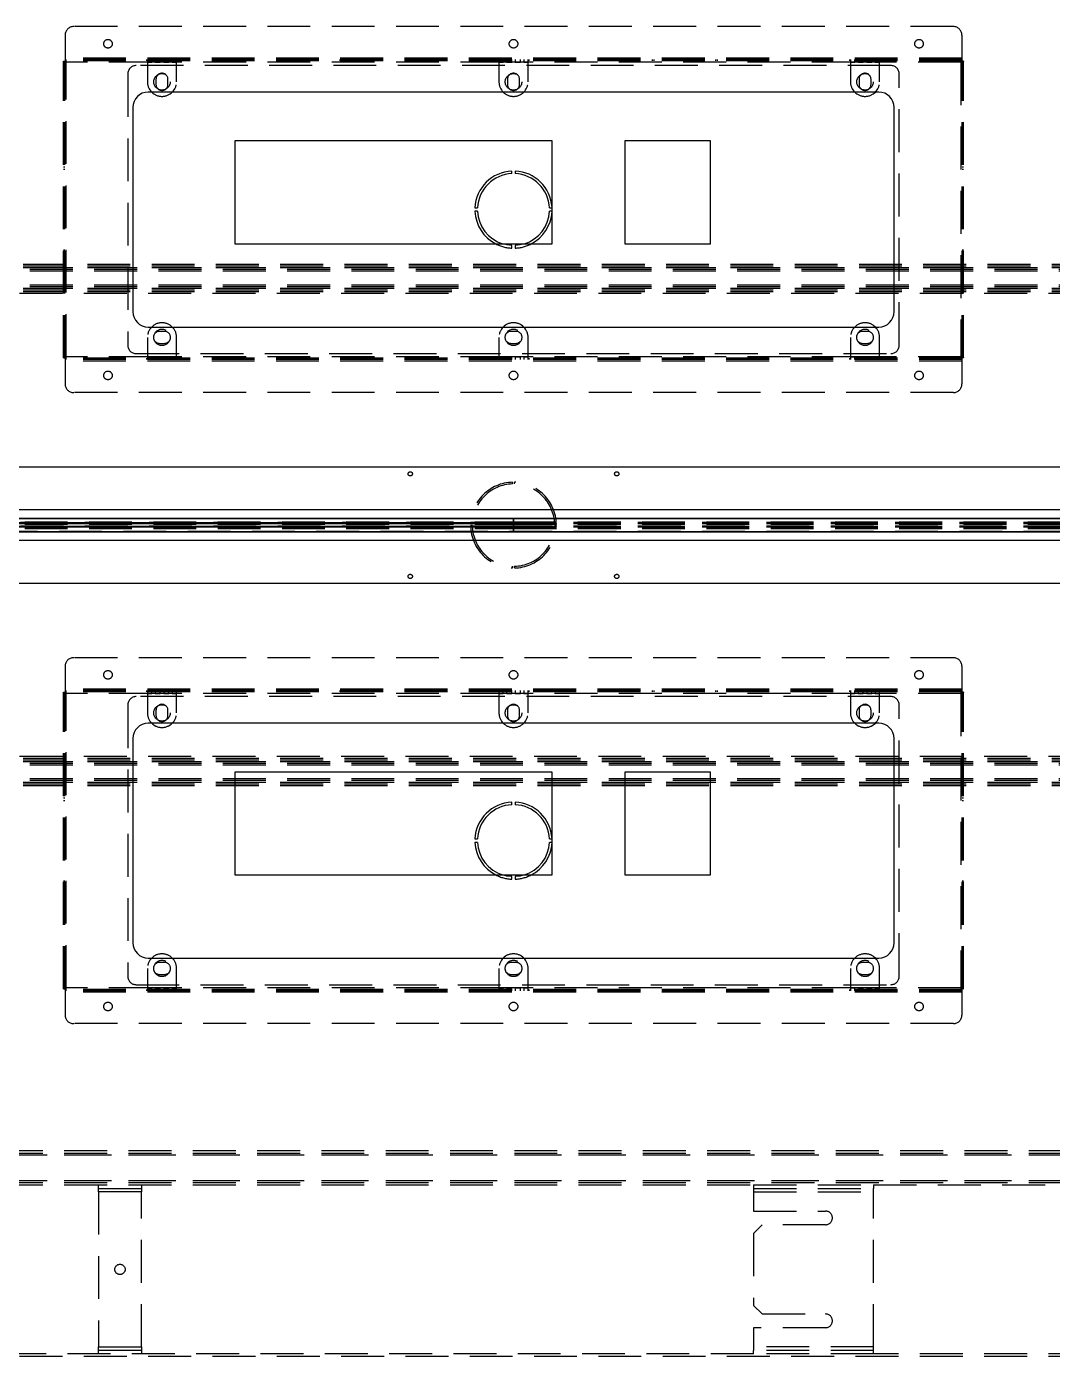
# Model space of a CAD drawing. Header units: millimetres. Extents: x -429 to 16771, y -1239 to 5751.
# Drawn here: x 616 to 1214, y 365 to 1140 of the extents above; entities that cross this region are included whole.
import ezdxf

# ---------------------------------------------------------------- set-up
doc = ezdxf.new("R2010")
doc.units = ezdxf.units.MM
doc.header["$LTSCALE"] = 100
doc.linetypes.add('HIDDEN', pattern=[0.375, 0.25, -0.125])

msp = doc.modelspace()

# ---------------------------------------------------------------- linework, layer by layer
at = {"color": 7, "linetype": 'HIDDEN', "lineweight": -3}
for p, q in [((1156.5, 1140.1), (643.5, 1140.1)), ((638.5, 1135.1), (638.5, 1121.7)), ((1161.5, 1135.1), (1161.5, 1121.7)), ((637.5, 946.9), (637.5, 1119.9)), ((637.5, 1119.9), (638.3, 1119.9)), ((638.3, 946.9), (638.3, 1119.9)), ((1161.5, 1121.7), (638.5, 1121.7)), ((638.5, 1121.7), (638.5, 1120.1)), ((1161.5, 1121.7), (638.5, 1121.7)), ((1161.5, 1120.9), (638.5, 1120.9)), ((1161.5, 1120.1), (638.5, 1120.1)), ((639.1, 1120.1), (639.1, 1120.9)), ((639.1, 1119.3), (639.1, 1120.1)), ((639.1, 947.5), (639.1, 1119.3)), ((639.1, 947.5), (639.1, 1119.3)), ((689, 1119.3), (639.1, 1119.3)), ((689, 1119.3), (639.1, 1119.3)), ((1120, 1117.4), (680, 1117.4)), ((686, 1120.9), (686, 1120.1)), ((686.5, 1120.9), (686.5, 1119.3)), ((686.5, 1119.3), (686.5, 1107.9)), ((686.5, 1119.3), (689, 1119.3)), ((689, 1119.3), (686.5, 1119.3)), ((689, 1119.3), (689, 1120.9)), ((691, 1119.3), (689, 1119.3)), ((691, 1120.9), (691, 1119.3)), ((691, 1119.3), (694, 1119.3)), ((694, 1119.3), (691, 1119.3)), ((694, 1119.3), (691, 1119.3)), ((694, 1119.3), (691, 1119.3)), ((694, 1119.3), (694, 1120.9)), ((696, 1119.3), (694, 1119.3)), ((696, 1120.9), (696, 1119.3)), ((696, 1119.3), (699, 1119.3)), ((699, 1119.3), (696, 1119.3)), ((699, 1119.3), (696, 1119.3)), ((699, 1119.3), (696, 1119.3)), ((699, 1119.3), (699, 1120.9)), ((701, 1119.3), (699, 1119.3)), ((701, 1120.9), (701, 1119.3)), ((701, 1119.3), (703.5, 1119.3)), ((703.5, 1119.3), (701, 1119.3)), ((894, 1119.3), (701, 1119.3)), ((894, 1119.3), (701, 1119.3)), ((703.5, 1119.3), (703.5, 1120.9)), ((703.5, 1107.9), (703.5, 1119.3)), ((704, 1120.9), (704, 1120.1)), ((781.03, 1120.1), (781.03, 1120.9)), ((782.03, 1120.1), (782.03, 1120.9)), ((799, 1120.1), (799, 1120.9)), ((801, 1120.1), (801, 1120.9)), ((817.97, 1120.1), (817.97, 1120.9)), ((818.97, 1120.1), (818.97, 1120.9)), ((891, 1120.9), (891, 1120.1)), ((891.5, 1120.9), (891.5, 1119.3)), ((891.5, 1119.3), (891.5, 1107.9)), ((891.5, 1119.3), (894, 1119.3)), ((894, 1119.3), (891.5, 1119.3)), ((894, 1119.3), (894, 1120.9)), ((896, 1119.3), (894, 1119.3)), ((896, 1120.9), (896, 1119.3)), ((896, 1119.3), (899, 1119.3)), ((899, 1119.3), (896, 1119.3)), ((899, 1119.3), (896, 1119.3)), ((899, 1119.3), (896, 1119.3)), ((899, 1119.3), (899, 1120.9)), ((901, 1119.3), (899, 1119.3)), ((901, 1120.9), (901, 1119.3)), ((901, 1119.3), (904, 1119.3)), ((904, 1119.3), (901, 1119.3)), ((904, 1119.3), (901, 1119.3)), ((904, 1119.3), (901, 1119.3)), ((904, 1119.3), (904, 1120.9)), ((906, 1119.3), (904, 1119.3)), ((906, 1120.9), (906, 1119.3)), ((906, 1119.3), (908.5, 1119.3)), ((908.5, 1119.3), (906, 1119.3)), ((1099, 1119.3), (906, 1119.3)), ((1099, 1119.3), (906, 1119.3)), ((908.5, 1119.3), (908.5, 1120.9)), ((908.5, 1107.9), (908.5, 1119.3)), ((909, 1120.9), (909, 1120.1)), ((981.03, 1120.1), (981.03, 1120.9)), ((982.03, 1120.1), (982.03, 1120.9)), ((999, 1120.1), (999, 1120.9)), ((1001, 1120.1), (1001, 1120.9)), ((1017.97, 1120.1), (1017.97, 1120.9)), ((1018.97, 1120.1), (1018.97, 1120.9)), ((1096, 1120.9), (1096, 1120.1)), ((1096.5, 1120.9), (1096.5, 1119.3)), ((1096.5, 1119.3), (1096.5, 1107.9)), ((1096.5, 1119.3), (1099, 1119.3)), ((1099, 1119.3), (1096.5, 1119.3)), ((1099, 1119.3), (1099, 1120.9)), ((1101, 1119.3), (1099, 1119.3)), ((1101, 1120.9), (1101, 1119.3)), ((1101, 1119.3), (1104, 1119.3)), ((1104, 1119.3), (1101, 1119.3)), ((1104, 1119.3), (1101, 1119.3)), ((1104, 1119.3), (1101, 1119.3)), ((1104, 1119.3), (1104, 1120.9)), ((1106, 1119.3), (1104, 1119.3)), ((1106, 1120.9), (1106, 1119.3)), ((1106, 1119.3), (1109, 1119.3)), ((1109, 1119.3), (1106, 1119.3)), ((1109, 1119.3), (1106, 1119.3)), ((1109, 1119.3), (1106, 1119.3)), ((1109, 1119.3), (1109, 1120.9)), ((1111, 1119.3), (1109, 1119.3)), ((1111, 1120.9), (1111, 1119.3)), ((1111, 1119.3), (1113.5, 1119.3)), ((1113.5, 1119.3), (1111, 1119.3)), ((1160.9, 1119.3), (1111, 1119.3)), ((1160.9, 1119.3), (1111, 1119.3)), ((1113.5, 1119.3), (1113.5, 1120.9)), ((1113.5, 1107.9), (1113.5, 1119.3)), ((1114, 1120.9), (1114, 1120.1)), ((1160.9, 1120.9), (1160.9, 1120.1)), ((1160.9, 1120.1), (1160.9, 1119.3)), ((1160.9, 1119.3), (1160.9, 947.5)), ((1160.9, 1119.3), (1160.9, 947.5)), ((1161.5, 1121.7), (1161.5, 1120.1)), ((1162.5, 1119.9), (1161.7, 1119.9)), ((1161.7, 946.9), (1161.7, 1119.9)), ((1162.5, 946.9), (1162.5, 1119.9)), ((675, 1112.4), (675, 954.4)), ((691.5, 1109.4), (691.5, 1106.4)), ((698.5, 1106.4), (698.5, 1109.4)), ((896.5, 1109.4), (896.5, 1106.4)), ((903.5, 1106.4), (903.5, 1109.4)), ((1101.5, 1109.4), (1101.5, 1106.4)), ((1108.5, 1106.4), (1108.5, 1109.4)), ((1125, 954.4), (1125, 1112.4)), ((637.5, 1058.38), (638.3, 1058.38)), ((637.5, 1056.88), (638.3, 1056.88)), ((1161.7, 1058.38), (1162.5, 1058.38)), ((1161.7, 1056.88), (1162.5, 1056.88)), ((637.5, 1034.4), (638.3, 1034.4)), ((637.5, 1032.4), (638.3, 1032.4)), ((922.48, 1034.4), (922.46, 1034.73)), ((922.46, 1034.4), (922.48, 1034.4)), ((922.46, 1032.08), (922.48, 1032.4)), ((922.48, 1032.4), (922.46, 1032.4)), ((1161.7, 1034.4), (1162.5, 1034.4)), ((1161.7, 1032.4), (1162.5, 1032.4)), ((637.5, 1009.92), (638.3, 1009.92)), ((637.5, 1008.42), (638.3, 1008.42)), ((899, 1010.93), (899, 1012.43)), ((901, 1012.43), (901, 1010.93)), ((1161.7, 1009.92), (1162.5, 1009.92)), ((1161.7, 1008.42), (1162.5, 1008.42)), ((1651.5, 1001.4), (148.5, 1001.4)), ((1651.5, 1000.4), (148.5, 1000.4)), ((1655.5, 999.4), (144.5, 999.4)), ((1655.5, 998.4), (144.5, 998.4)), ((1655.5, 997.4), (144.5, 997.4)), ((1655.5, 997.4), (144.5, 997.4)), ((1655.5, 997.4), (144.5, 997.4)), ((1655.5, 997.4), (144.5, 997.4)), ((1651.5, 999.4), (148.5, 999.4)), ((1651.5, 999.4), (148.5, 999.4)), ((1655.5, 989.4), (144.5, 989.4)), ((1655.5, 989.4), (144.5, 989.4)), ((1655.5, 988.4), (144.5, 988.4)), ((1655.5, 987.4), (144.5, 987.4)), ((1651.5, 987.4), (148.5, 987.4)), ((1651.5, 987.4), (148.5, 987.4)), ((1651.5, 986.4), (148.5, 986.4)), ((1651.5, 985.4), (148.5, 985.4)), ((1649.5, 984.4), (150.5, 984.4)), ((1649.5, 984.4), (150.5, 984.4)), ((696.5, 962.4), (693.5, 962.4)), ((901.5, 962.4), (898.5, 962.4)), ((1106.5, 962.4), (1103.5, 962.4)), ((686.5, 958.9), (686.5, 947.5)), ((693.5, 955.4), (696.5, 955.4)), ((703.5, 947.5), (703.5, 958.9)), ((891.5, 958.9), (891.5, 947.5)), ((898.5, 955.4), (901.5, 955.4)), ((908.5, 947.5), (908.5, 958.9)), ((1096.5, 958.9), (1096.5, 947.5)), ((1103.5, 955.4), (1106.5, 955.4)), ((1113.5, 947.5), (1113.5, 958.9)), ((637.5, 946.9), (638.3, 946.9)), ((1161.5, 946.7), (638.5, 946.7)), ((638.5, 946.7), (638.5, 945.1)), ((639.1, 946.7), (639.1, 947.5)), ((689, 947.5), (639.1, 947.5)), ((689, 947.5), (639.1, 947.5)), ((639.1, 945.9), (639.1, 946.7)), ((680, 949.4), (1120, 949.4)), ((686, 946.7), (686, 945.9)), ((689, 947.5), (686.5, 947.5)), ((686.5, 947.5), (686.5, 945.9)), ((686.5, 947.5), (689, 947.5)), ((691, 947.5), (689, 947.5)), ((689, 945.9), (689, 947.5)), ((694, 947.5), (691, 947.5)), ((691, 947.5), (691, 945.9)), ((691, 947.5), (694, 947.5)), ((694, 947.5), (691, 947.5)), ((694, 947.5), (691, 947.5)), ((696, 947.5), (694, 947.5)), ((694, 945.9), (694, 947.5)), ((699, 947.5), (696, 947.5)), ((696, 947.5), (696, 945.9)), ((696, 947.5), (699, 947.5)), ((699, 947.5), (696, 947.5)), ((699, 947.5), (696, 947.5)), ((701, 947.5), (699, 947.5)), ((699, 945.9), (699, 947.5)), ((703.5, 947.5), (701, 947.5)), ((701, 947.5), (701, 945.9)), ((701, 947.5), (703.5, 947.5)), ((894, 947.5), (701, 947.5)), ((894, 947.5), (701, 947.5)), ((703.5, 945.9), (703.5, 947.5)), ((704, 946.7), (704, 945.9)), ((891, 946.7), (891, 945.9)), ((894, 947.5), (891.5, 947.5)), ((891.5, 947.5), (891.5, 945.9)), ((891.5, 947.5), (894, 947.5)), ((896, 947.5), (894, 947.5)), ((894, 945.9), (894, 947.5)), ((899, 947.5), (896, 947.5)), ((896, 947.5), (896, 945.9)), ((896, 947.5), (899, 947.5)), ((899, 947.5), (896, 947.5)), ((899, 947.5), (896, 947.5)), ((901, 947.5), (899, 947.5)), ((899, 945.9), (899, 947.5)), ((904, 947.5), (901, 947.5)), ((901, 947.5), (901, 945.9)), ((901, 947.5), (904, 947.5)), ((904, 947.5), (901, 947.5)), ((904, 947.5), (901, 947.5)), ((906, 947.5), (904, 947.5)), ((904, 945.9), (904, 947.5)), ((908.5, 947.5), (906, 947.5)), ((906, 947.5), (906, 945.9)), ((906, 947.5), (908.5, 947.5)), ((1099, 947.5), (906, 947.5)), ((1099, 947.5), (906, 947.5)), ((908.5, 945.9), (908.5, 947.5)), ((909, 946.7), (909, 945.9)), ((1096, 946.7), (1096, 945.9)), ((1099, 947.5), (1096.5, 947.5)), ((1096.5, 947.5), (1096.5, 945.9)), ((1096.5, 947.5), (1099, 947.5)), ((1101, 947.5), (1099, 947.5)), ((1099, 945.9), (1099, 947.5)), ((1104, 947.5), (1101, 947.5)), ((1101, 947.5), (1101, 945.9)), ((1101, 947.5), (1104, 947.5)), ((1104, 947.5), (1101, 947.5)), ((1104, 947.5), (1101, 947.5)), ((1106, 947.5), (1104, 947.5)), ((1104, 945.9), (1104, 947.5)), ((1109, 947.5), (1106, 947.5)), ((1106, 947.5), (1106, 945.9)), ((1106, 947.5), (1109, 947.5)), ((1109, 947.5), (1106, 947.5)), ((1109, 947.5), (1106, 947.5)), ((1111, 947.5), (1109, 947.5)), ((1109, 945.9), (1109, 947.5)), ((1113.5, 947.5), (1111, 947.5)), ((1111, 947.5), (1111, 945.9)), ((1111, 947.5), (1113.5, 947.5)), ((1160.9, 947.5), (1111, 947.5)), ((1160.9, 947.5), (1111, 947.5)), ((1113.5, 945.9), (1113.5, 947.5)), ((1114, 946.7), (1114, 945.9)), ((1160.9, 947.5), (1160.9, 946.7)), ((1160.9, 946.7), (1160.9, 945.9)), ((1161.5, 946.7), (1161.5, 945.1)), ((1162.5, 946.9), (1161.7, 946.9)), ((1161.5, 945.9), (638.5, 945.9)), ((1161.5, 945.1), (638.5, 945.1)), ((638.5, 945.1), (638.5, 931.7)), ((1161.5, 945.1), (638.5, 945.1)), ((1161.5, 945.1), (1161.5, 931.7)), ((1156.5, 926.7), (643.5, 926.7)), ((899.5, 873.4), (899.5, 874.4)), ((900.5, 873.4), (900.5, 874.4)), ((52.5, 853.19), (900, 853.19)), ((1747.5, 853.19), (52.5, 853.19)), ((1747.5, 853.17), (52.5, 853.17)), ((900, 853.19), (900, 853.4)), ((900, 853.19), (1747.5, 853.19)), ((900, 850.32), (900, 853.19)), ((52.5, 851.4), (900, 851.4)), ((52.5, 850.85), (900, 850.85)), ((900, 850.85), (52.5, 850.85)), ((900, 850.85), (52.5, 850.85)), ((900, 850.85), (52.5, 850.85)), ((52.5, 850.84), (900, 850.84)), ((52.5, 850.84), (900, 850.84)), ((52.5, 850.65), (900, 850.65)), ((52.5, 850.65), (900, 850.65)), ((52.5, 850.65), (900, 850.65)), ((1747.5, 850.65), (52.5, 850.65)), ((1747.5, 850.65), (52.5, 850.65)), ((1747.5, 850.65), (52.5, 850.65)), ((52.5, 850.37), (900, 850.37)), ((52.5, 850.32), (900, 850.32)), ((1747.5, 850.32), (52.5, 850.32)), ((52.5, 850.15), (900, 850.15)), ((52.5, 850.15), (900, 850.15)), ((1747.5, 850.15), (52.5, 850.15)), ((1747.5, 850.15), (52.5, 850.15)), ((52.5, 850), (900, 850)), ((52.5, 849.97), (900, 849.97)), ((52.5, 849.97), (900, 849.97)), ((52.5, 849.95), (900, 849.95)), ((52.5, 849.95), (900, 849.95)), ((900, 848.85), (52.5, 848.85)), ((900, 848.85), (52.5, 848.85)), ((52.5, 848.83), (900, 848.83)), ((52.5, 848.83), (900, 848.83)), ((52.5, 848.8), (900, 848.8)), ((52.5, 848.65), (900, 848.65)), ((52.5, 848.65), (900, 848.65)), ((1747.5, 848.65), (52.5, 848.65)), ((1747.5, 848.65), (52.5, 848.65)), ((52.5, 848.49), (900, 848.49)), ((1747.5, 848.49), (52.5, 848.49)), ((52.5, 848.44), (900, 848.44)), ((52.5, 848.15), (900, 848.15)), ((52.5, 848.15), (900, 848.15)), ((52.5, 848.15), (900, 848.15)), ((1747.5, 848.15), (52.5, 848.15)), ((1747.5, 848.15), (52.5, 848.15)), ((1747.5, 848.15), (52.5, 848.15)), ((52.5, 847.97), (900, 847.97)), ((52.5, 847.97), (900, 847.97)), ((52.5, 847.96), (900, 847.96)), ((52.5, 847.95), (900, 847.95)), ((52.5, 847.95), (900, 847.95)), ((52.5, 847.95), (900, 847.95)), ((52.5, 847.4), (900, 847.4)), ((1747.5, 845.64), (52.5, 845.64)), ((52.5, 845.61), (900, 845.61)), ((1747.5, 845.61), (52.5, 845.61)), ((876, 849.9), (875, 849.9)), ((876, 848.9), (875, 848.9)), ((900, 851.4), (1747.5, 851.4)), ((900, 847.4), (900, 851.4)), ((900, 850.65), (900, 850.85)), ((900, 850.65), (900, 850.85)), ((900, 850.65), (900, 850.85)), ((900, 850.85), (1747.5, 850.85)), ((900, 850.37), (900, 850.85)), ((1747.5, 850.85), (900, 850.85)), ((1747.5, 850.85), (900, 850.85)), ((1747.5, 850.85), (900, 850.85)), ((900, 850.84), (1747.5, 850.84)), ((900, 849.97), (900, 850.84)), ((900, 850.84), (1747.5, 850.84)), ((900, 849.97), (900, 850.84)), ((900, 850.65), (1747.5, 850.65)), ((900, 850.65), (900, 850)), ((900, 850.65), (1747.5, 850.65)), ((900, 850.65), (900, 850.15)), ((900, 850.65), (900, 850.15)), ((900, 850.65), (1747.5, 850.65)), ((900, 850.37), (1747.5, 850.37)), ((900, 848.44), (900, 850.37)), ((900, 850), (900, 850.32)), ((900, 850.32), (1747.5, 850.32)), ((900, 850.15), (900, 849.95)), ((900, 850.15), (1747.5, 850.15)), ((900, 850.15), (900, 849.95)), ((900, 850.15), (1747.5, 850.15)), ((900, 850), (1747.5, 850)), ((900, 849.97), (1747.5, 849.97)), ((900, 849.97), (1747.5, 849.97)), ((900, 849.95), (1747.5, 849.95)), ((900, 849.95), (1747.5, 849.95)), ((900, 848.65), (900, 848.85)), ((900, 848.65), (900, 848.85)), ((1747.5, 848.85), (900, 848.85)), ((1747.5, 848.85), (900, 848.85)), ((900, 847.97), (900, 848.83)), ((900, 848.83), (1747.5, 848.83)), ((900, 847.97), (900, 848.83)), ((900, 848.83), (1747.5, 848.83)), ((900, 848.49), (900, 848.8)), ((900, 848.8), (1747.5, 848.8)), ((900, 848.8), (900, 848.15)), ((900, 848.65), (1747.5, 848.65)), ((900, 848.65), (900, 848.15)), ((900, 848.65), (1747.5, 848.65)), ((900, 848.65), (900, 848.15)), ((900, 848.49), (1747.5, 848.49)), ((900, 845.61), (900, 848.49)), ((900, 847.96), (900, 848.44)), ((900, 848.44), (1747.5, 848.44)), ((900, 848.15), (900, 847.95)), ((900, 848.15), (1747.5, 848.15)), ((900, 848.15), (900, 847.95)), ((900, 848.15), (1747.5, 848.15)), ((900, 848.15), (900, 847.95)), ((900, 848.15), (1747.5, 848.15)), ((900, 847.97), (1747.5, 847.97)), ((900, 847.97), (1747.5, 847.97)), ((900, 847.96), (1747.5, 847.96)), ((900, 847.95), (1747.5, 847.95)), ((900, 847.95), (1747.5, 847.95)), ((900, 847.95), (1747.5, 847.95)), ((900, 847.4), (1747.5, 847.4)), ((900, 845.4), (900, 845.61)), ((900, 845.61), (1747.5, 845.61)), ((924.99, 849.9), (923.99, 849.9)), ((924.99, 848.9), (923.99, 848.9)), ((899.5, 824.41), (899.5, 825.41)), ((900.5, 824.41), (900.5, 825.41)), ((1156.5, 772.1), (643.5, 772.1)), ((638.5, 767.1), (638.5, 753.7)), ((1161.5, 767.1), (1161.5, 753.7)), ((1161.5, 753.7), (638.5, 753.7)), ((638.5, 753.7), (638.5, 752.1)), ((1161.5, 753.7), (638.5, 753.7)), ((1161.5, 752.9), (638.5, 752.9)), ((639.1, 752.1), (639.1, 752.9)), ((686, 752.9), (686, 752.1)), ((686.5, 752.9), (686.5, 751.3)), ((689, 751.3), (689, 752.9)), ((691, 752.9), (691, 751.3)), ((694, 751.3), (694, 752.9)), ((696, 752.9), (696, 751.3)), ((699, 751.3), (699, 752.9)), ((701, 752.9), (701, 751.3)), ((703.5, 751.3), (703.5, 752.9)), ((704, 752.9), (704, 752.1)), ((781.03, 752.1), (781.03, 752.9)), ((782.03, 752.1), (782.03, 752.9)), ((799, 752.1), (799, 752.9)), ((801, 752.1), (801, 752.9)), ((817.97, 752.1), (817.97, 752.9)), ((818.97, 752.1), (818.97, 752.9)), ((891, 752.9), (891, 752.1)), ((891.5, 752.9), (891.5, 751.3)), ((894, 751.3), (894, 752.9)), ((896, 752.9), (896, 751.3)), ((899, 751.3), (899, 752.9)), ((901, 752.9), (901, 751.3)), ((904, 751.3), (904, 752.9)), ((906, 752.9), (906, 751.3)), ((908.5, 751.3), (908.5, 752.9)), ((909, 752.9), (909, 752.1)), ((981.03, 752.1), (981.03, 752.9)), ((982.03, 752.1), (982.03, 752.9)), ((999, 752.1), (999, 752.9)), ((1001, 752.1), (1001, 752.9)), ((1017.97, 752.1), (1017.97, 752.9)), ((1018.97, 752.1), (1018.97, 752.9)), ((1096, 752.9), (1096, 752.1)), ((1096.5, 752.9), (1096.5, 751.3)), ((1099, 751.3), (1099, 752.9)), ((1101, 752.9), (1101, 751.3)), ((1104, 751.3), (1104, 752.9)), ((1106, 752.9), (1106, 751.3)), ((1109, 751.3), (1109, 752.9)), ((1111, 752.9), (1111, 751.3)), ((1113.5, 751.3), (1113.5, 752.9)), ((1114, 752.9), (1114, 752.1)), ((1160.9, 752.9), (1160.9, 752.1)), ((1161.5, 753.7), (1161.5, 752.1)), ((637.5, 751.9), (638.3, 751.9)), ((637.5, 578.9), (637.5, 751.9)), ((638.3, 578.9), (638.3, 751.9)), ((1161.5, 752.1), (638.5, 752.1)), ((639.1, 751.3), (639.1, 752.1)), ((639.1, 579.5), (639.1, 751.3)), ((639.1, 579.5), (639.1, 751.3)), ((689, 751.3), (639.1, 751.3)), ((689, 751.3), (639.1, 751.3)), ((1120, 749.4), (680, 749.4)), ((686.5, 751.3), (689, 751.3)), ((686.5, 751.3), (686.5, 739.9)), ((689, 751.3), (686.5, 751.3)), ((691, 751.3), (689, 751.3)), ((691, 751.3), (694, 751.3)), ((694, 751.3), (691, 751.3)), ((694, 751.3), (691, 751.3)), ((694, 751.3), (691, 751.3)), ((696, 751.3), (694, 751.3)), ((696, 751.3), (699, 751.3)), ((699, 751.3), (696, 751.3)), ((699, 751.3), (696, 751.3)), ((699, 751.3), (696, 751.3)), ((701, 751.3), (699, 751.3)), ((701, 751.3), (703.5, 751.3)), ((703.5, 751.3), (701, 751.3)), ((894, 751.3), (701, 751.3)), ((894, 751.3), (701, 751.3)), ((703.5, 739.9), (703.5, 751.3)), ((891.5, 751.3), (894, 751.3)), ((891.5, 751.3), (891.5, 739.9)), ((894, 751.3), (891.5, 751.3)), ((896, 751.3), (894, 751.3)), ((896, 751.3), (899, 751.3)), ((899, 751.3), (896, 751.3)), ((899, 751.3), (896, 751.3)), ((899, 751.3), (896, 751.3)), ((901, 751.3), (899, 751.3)), ((901, 751.3), (904, 751.3)), ((904, 751.3), (901, 751.3)), ((904, 751.3), (901, 751.3)), ((904, 751.3), (901, 751.3)), ((906, 751.3), (904, 751.3)), ((906, 751.3), (908.5, 751.3)), ((908.5, 751.3), (906, 751.3)), ((1099, 751.3), (906, 751.3)), ((1099, 751.3), (906, 751.3)), ((908.5, 739.9), (908.5, 751.3)), ((1096.5, 751.3), (1099, 751.3)), ((1096.5, 751.3), (1096.5, 739.9)), ((1099, 751.3), (1096.5, 751.3)), ((1101, 751.3), (1099, 751.3)), ((1101, 751.3), (1104, 751.3)), ((1104, 751.3), (1101, 751.3)), ((1104, 751.3), (1101, 751.3)), ((1104, 751.3), (1101, 751.3)), ((1106, 751.3), (1104, 751.3)), ((1106, 751.3), (1109, 751.3)), ((1109, 751.3), (1106, 751.3)), ((1109, 751.3), (1106, 751.3)), ((1109, 751.3), (1106, 751.3)), ((1111, 751.3), (1109, 751.3)), ((1111, 751.3), (1113.5, 751.3)), ((1113.5, 751.3), (1111, 751.3)), ((1160.9, 751.3), (1111, 751.3)), ((1160.9, 751.3), (1111, 751.3)), ((1113.5, 739.9), (1113.5, 751.3)), ((1160.9, 752.1), (1160.9, 751.3)), ((1160.9, 751.3), (1160.9, 579.5)), ((1160.9, 751.3), (1160.9, 579.5)), ((1162.5, 751.9), (1161.7, 751.9)), ((1161.7, 578.9), (1161.7, 751.9)), ((1162.5, 578.9), (1162.5, 751.9)), ((675, 744.4), (675, 586.4)), ((691.5, 741.4), (691.5, 738.4)), ((698.5, 738.4), (698.5, 741.4)), ((896.5, 741.4), (896.5, 738.4)), ((903.5, 738.4), (903.5, 741.4)), ((1101.5, 741.4), (1101.5, 738.4)), ((1108.5, 738.4), (1108.5, 741.4)), ((1125, 586.4), (1125, 744.4)), ((1649.5, 714.4), (150.5, 714.4)), ((1649.5, 714.4), (150.5, 714.4)), ((1655.5, 711.4), (144.5, 711.4)), ((1655.5, 710.4), (144.5, 710.4)), ((1655.5, 709.4), (144.5, 709.4)), ((1655.5, 709.4), (144.5, 709.4)), ((1651.5, 713.4), (148.5, 713.4)), ((1651.5, 712.4), (148.5, 712.4)), ((1651.5, 711.4), (148.5, 711.4)), ((1651.5, 711.4), (148.5, 711.4)), ((1655.5, 701.4), (144.5, 701.4)), ((1655.5, 701.4), (144.5, 701.4)), ((1655.5, 701.4), (144.5, 701.4)), ((1655.5, 701.4), (144.5, 701.4)), ((1655.5, 700.4), (144.5, 700.4)), ((1655.5, 699.4), (144.5, 699.4)), ((1651.5, 699.4), (148.5, 699.4)), ((1651.5, 699.4), (148.5, 699.4)), ((1651.5, 698.4), (148.5, 698.4)), ((1651.5, 697.4), (148.5, 697.4)), ((637.5, 690.38), (638.3, 690.38)), ((1161.7, 690.38), (1162.5, 690.38)), ((637.5, 688.88), (638.3, 688.88)), ((1161.7, 688.88), (1162.5, 688.88)), ((637.5, 666.4), (638.3, 666.4)), ((637.5, 664.4), (638.3, 664.4)), ((922.48, 666.4), (922.46, 666.73)), ((922.46, 666.4), (922.48, 666.4)), ((922.46, 664.08), (922.48, 664.4)), ((922.48, 664.4), (922.46, 664.4)), ((1161.7, 666.4), (1162.5, 666.4)), ((1161.7, 664.4), (1162.5, 664.4)), ((899, 642.93), (899, 644.43)), ((901, 644.43), (901, 642.93)), ((637.5, 641.92), (638.3, 641.92)), ((637.5, 640.42), (638.3, 640.42)), ((1161.7, 641.92), (1162.5, 641.92)), ((1161.7, 640.42), (1162.5, 640.42)), ((686.5, 590.9), (686.5, 579.5)), ((696.5, 594.4), (693.5, 594.4)), ((703.5, 579.5), (703.5, 590.9)), ((891.5, 590.9), (891.5, 579.5)), ((901.5, 594.4), (898.5, 594.4)), ((908.5, 579.5), (908.5, 590.9)), ((1096.5, 590.9), (1096.5, 579.5)), ((1106.5, 594.4), (1103.5, 594.4)), ((1113.5, 579.5), (1113.5, 590.9)), ((693.5, 587.4), (696.5, 587.4)), ((898.5, 587.4), (901.5, 587.4)), ((1103.5, 587.4), (1106.5, 587.4)), ((637.5, 578.9), (638.3, 578.9)), ((1161.5, 578.7), (638.5, 578.7)), ((638.5, 578.7), (638.5, 577.1)), ((1161.5, 577.9), (638.5, 577.9)), ((1161.5, 577.1), (638.5, 577.1)), ((638.5, 577.1), (638.5, 563.7)), ((1161.5, 577.1), (638.5, 577.1)), ((639.1, 578.7), (639.1, 579.5)), ((689, 579.5), (639.1, 579.5)), ((689, 579.5), (639.1, 579.5)), ((639.1, 577.9), (639.1, 578.7)), ((680, 581.4), (1120, 581.4)), ((686, 578.7), (686, 577.9)), ((689, 579.5), (686.5, 579.5)), ((686.5, 579.5), (686.5, 577.9)), ((686.5, 579.5), (689, 579.5)), ((691, 579.5), (689, 579.5)), ((689, 577.9), (689, 579.5)), ((694, 579.5), (691, 579.5)), ((691, 579.5), (691, 577.9)), ((691, 579.5), (694, 579.5)), ((694, 579.5), (691, 579.5)), ((694, 579.5), (691, 579.5)), ((696, 579.5), (694, 579.5)), ((694, 577.9), (694, 579.5)), ((699, 579.5), (696, 579.5)), ((696, 579.5), (696, 577.9)), ((696, 579.5), (699, 579.5)), ((699, 579.5), (696, 579.5)), ((699, 579.5), (696, 579.5)), ((701, 579.5), (699, 579.5)), ((699, 577.9), (699, 579.5)), ((703.5, 579.5), (701, 579.5)), ((701, 579.5), (701, 577.9)), ((701, 579.5), (703.5, 579.5)), ((894, 579.5), (701, 579.5)), ((894, 579.5), (701, 579.5)), ((703.5, 577.9), (703.5, 579.5)), ((704, 578.7), (704, 577.9)), ((891, 578.7), (891, 577.9)), ((894, 579.5), (891.5, 579.5)), ((891.5, 579.5), (891.5, 577.9)), ((891.5, 579.5), (894, 579.5)), ((896, 579.5), (894, 579.5)), ((894, 577.9), (894, 579.5)), ((899, 579.5), (896, 579.5)), ((896, 579.5), (896, 577.9)), ((896, 579.5), (899, 579.5)), ((899, 579.5), (896, 579.5)), ((899, 579.5), (896, 579.5)), ((901, 579.5), (899, 579.5)), ((899, 577.9), (899, 579.5)), ((904, 579.5), (901, 579.5)), ((901, 579.5), (901, 577.9)), ((901, 579.5), (904, 579.5)), ((904, 579.5), (901, 579.5)), ((904, 579.5), (901, 579.5)), ((906, 579.5), (904, 579.5)), ((904, 577.9), (904, 579.5)), ((908.5, 579.5), (906, 579.5)), ((906, 579.5), (906, 577.9)), ((906, 579.5), (908.5, 579.5)), ((1099, 579.5), (906, 579.5)), ((1099, 579.5), (906, 579.5)), ((908.5, 577.9), (908.5, 579.5)), ((909, 578.7), (909, 577.9)), ((1096, 578.7), (1096, 577.9)), ((1099, 579.5), (1096.5, 579.5)), ((1096.5, 579.5), (1096.5, 577.9)), ((1096.5, 579.5), (1099, 579.5)), ((1101, 579.5), (1099, 579.5)), ((1099, 577.9), (1099, 579.5)), ((1104, 579.5), (1101, 579.5)), ((1101, 579.5), (1101, 577.9)), ((1101, 579.5), (1104, 579.5)), ((1104, 579.5), (1101, 579.5)), ((1104, 579.5), (1101, 579.5)), ((1106, 579.5), (1104, 579.5)), ((1104, 577.9), (1104, 579.5)), ((1109, 579.5), (1106, 579.5)), ((1106, 579.5), (1106, 577.9)), ((1106, 579.5), (1109, 579.5)), ((1109, 579.5), (1106, 579.5)), ((1109, 579.5), (1106, 579.5)), ((1111, 579.5), (1109, 579.5)), ((1109, 577.9), (1109, 579.5)), ((1113.5, 579.5), (1111, 579.5)), ((1111, 579.5), (1111, 577.9)), ((1111, 579.5), (1113.5, 579.5)), ((1160.9, 579.5), (1111, 579.5)), ((1160.9, 579.5), (1111, 579.5)), ((1113.5, 577.9), (1113.5, 579.5)), ((1114, 578.7), (1114, 577.9)), ((1160.9, 579.5), (1160.9, 578.7)), ((1160.9, 578.7), (1160.9, 577.9)), ((1161.5, 578.7), (1161.5, 577.1)), ((1161.5, 577.1), (1161.5, 563.7)), ((1162.5, 578.9), (1161.7, 578.9)), ((1156.5, 558.7), (643.5, 558.7)), ((78, 482.15), (1722, 482.15)), ((78, 482.15), (1722, 482.15)), ((113, 484.65), (1687, 484.65)), ((113, 483.15), (1687, 483.15)), ((113, 482.15), (1687, 482.15)), ((113, 482.15), (1687, 482.15)), ((78, 467.15), (1722, 467.15)), ((78, 467.15), (1722, 467.15)), ((113, 467.15), (1687, 467.15)), ((113, 467.15), (1687, 467.15)), ((113, 466.15), (1687, 466.15)), ((113, 464.65), (1040, 464.65)), ((658, 460.65), (658, 464.65)), ((658, 462.65), (683, 462.65)), ((683, 460.65), (658, 460.65)), ((658, 460.65), (658, 370.15)), ((683, 460.65), (658, 460.65)), ((683, 464.65), (683, 460.65)), ((683, 370.15), (683, 460.65)), ((1040, 464.65), (1040, 462.65)), ((1040, 464.65), (1110, 464.65)), ((1040, 462.65), (1110, 462.65)), ((1040, 462.65), (1040, 460.65)), ((1040, 460.65), (1110, 460.65)), ((1040, 460.65), (1110, 460.65)), ((1040, 460.65), (1040, 449.4)), ((1110, 464.65), (1110, 462.65)), ((1110, 464.65), (1687, 464.65)), ((1110, 460.65), (1110, 462.65)), ((1110, 370.15), (1110, 460.65)), ((1040, 449.4), (1082, 449.4)), ((1045, 441.4), (1040, 436.4)), ((1040, 436.4), (1040, 394.4)), ((1082, 441.4), (1045, 441.4)), ((1040, 394.4), (1045, 389.4)), ((1045, 389.4), (1082, 389.4)), ((1082, 381.4), (1040, 381.4)), ((1040, 381.4), (1040, 370.15)), ((1040, 366.15), (113, 366.15)), ((1687, 364.65), (113, 364.65)), ((658, 370.15), (683, 370.15)), ((658, 366.15), (658, 370.15)), ((658, 370.15), (683, 370.15)), ((683, 368.15), (658, 368.15)), ((683, 370.15), (683, 366.15)), ((1040, 370.15), (1040, 368.15)), ((1110, 370.15), (1040, 370.15)), ((1110, 370.15), (1040, 370.15)), ((1040, 366.15), (1040, 368.15)), ((1110, 368.15), (1040, 368.15)), ((1110, 366.15), (1040, 366.15)), ((1110, 368.15), (1110, 370.15)), ((1110, 366.15), (1110, 368.15)), ((1687, 366.15), (1110, 366.15))]:
    msp.add_line(p, q, dxfattribs=at)
at = {"color": 7, "linetype": 'Continuous', "lineweight": -3}
for p, q in [((1113, 1101.9), (687, 1101.9)), ((678, 1092.9), (678, 973.9)), ((1122, 973.9), (1122, 1092.9)), ((922.46, 1073.4), (737.46, 1073.4)), ((737.46, 1073.4), (737.46, 1013.4)), ((922.46, 1013.4), (922.46, 1073.4)), ((1014.96, 1073.4), (964.96, 1073.4)), ((964.96, 1073.4), (964.96, 1013.4)), ((1014.96, 1013.4), (1014.96, 1073.4)), ((899, 1054.38), (899, 1055.88)), ((901, 1055.88), (901, 1054.38)), ((877.52, 1034.4), (879.02, 1034.4)), ((879.02, 1032.4), (877.52, 1032.4)), ((920.97, 1034.4), (922.46, 1034.4)), ((922.46, 1032.4), (920.97, 1032.4)), ((737.46, 1013.4), (922.46, 1013.4)), ((964.96, 1013.4), (1014.96, 1013.4)), ((687, 964.9), (1113, 964.9)), ((50, 883.4), (1750, 883.4)), ((1747.5, 858.4), (52.5, 858.4)), ((52.5, 853.4), (900, 853.4)), ((52.5, 853.17), (900, 853.17)), ((900, 853.4), (900, 853.17)), ((900, 853.4), (1747.5, 853.4)), ((900, 853.17), (900, 845.64)), ((900, 853.17), (1747.5, 853.17)), ((52.5, 845.64), (900, 845.64)), ((52.5, 845.4), (900, 845.4)), ((900, 845.64), (1747.5, 845.64)), ((900, 845.64), (900, 845.4)), ((900, 845.4), (1747.5, 845.4)), ((1747.5, 840.4), (52.5, 840.4)), ((1750, 815.4), (50, 815.4)), ((1113, 733.9), (687, 733.9)), ((678, 724.9), (678, 605.9)), ((1122, 605.9), (1122, 724.9)), ((922.46, 705.4), (737.46, 705.4)), ((737.46, 705.4), (737.46, 645.4)), ((922.46, 645.4), (922.46, 705.4)), ((1014.96, 705.4), (964.96, 705.4)), ((964.96, 705.4), (964.96, 645.4)), ((1014.96, 645.4), (1014.96, 705.4)), ((899, 686.38), (899, 687.88)), ((901, 687.88), (901, 686.38)), ((877.52, 666.4), (879.02, 666.4)), ((879.02, 664.4), (877.52, 664.4)), ((920.97, 666.4), (922.46, 666.4)), ((922.46, 664.4), (920.97, 664.4)), ((737.46, 645.4), (922.46, 645.4)), ((964.96, 645.4), (1014.96, 645.4)), ((687, 596.9), (1113, 596.9))]:
    msp.add_line(p, q, dxfattribs=at)
at = {"color": 7, "linetype": 'HIDDEN', "lineweight": -3, "flags": 128}
for points in [[(899, 1012.43), (896.2, 1012.75), (893.6, 1013.4)], [(906.4, 1013.4), (903.8, 1012.75), (901, 1012.43)], [(899, 644.43), (896.2, 644.75), (893.6, 645.4)], [(906.4, 645.4), (903.8, 644.75), (901, 644.43)]]:
    msp.add_lwpolyline(points, dxfattribs=at)
at = {"color": 7, "linetype": 'HIDDEN', "lineweight": -3}
for centre, radius in [((663.5, 1130.1), 2.5), ((900, 1130.1), 2.5), ((1136.5, 1130.1), 2.5), ((695, 1107.9), 4.8), ((900, 1107.9), 4.8), ((1105, 1107.9), 4.8), ((695, 958.9), 4.8), ((900, 958.9), 4.8), ((1105, 958.9), 4.8), ((663.5, 936.7), 2.5), ((900, 936.7), 2.5), ((1136.5, 936.7), 2.5), ((839.8, 879.3), 1.25), ((960.2, 879.3), 1.25), ((839.8, 819.5), 1.25), ((960.2, 819.5), 1.25), ((663.5, 762.1), 2.5), ((900, 762.1), 2.5), ((1136.5, 762.1), 2.5), ((695, 739.9), 4.8), ((900, 739.9), 4.8), ((1105, 739.9), 4.8), ((695, 590.9), 4.8), ((900, 590.9), 4.8), ((1105, 590.9), 4.8), ((663.5, 568.7), 2.5), ((900, 568.7), 2.5), ((1136.5, 568.7), 2.5), ((670.5, 415.4), 3)]:
    msp.add_circle(centre, radius, dxfattribs=at)
for centre, radius, start, end in [((643.5, 1135.1), 5, 90, 180), ((1156.5, 1135.1), 5, 0, 90), ((680, 1112.4), 5, 90, 180), ((1120, 1112.4), 5, 0, 90), ((695, 1109.4), 3.5, 0, 180), ((900, 1109.4), 3.5, 0, 180), ((1105, 1109.4), 3.5, 0, 180), ((695, 1107.9), 8.5, 180, 0), ((695, 1106.4), 3.5, 180, 0), ((900, 1107.9), 8.5, 180, 0), ((900, 1106.4), 3.5, 180, 0), ((1105, 1107.9), 8.5, 180, 0), ((1105, 1106.4), 3.5, 180, 0), ((900, 1033.4), 22.5, 242.73396, 267.45268), ((900, 1033.4), 22.5, 272.54732, 297.26604), ((695, 958.9), 8.5, 0, 180), ((693.5, 958.9), 3.5, 90, 270), ((696.5, 958.9), 3.5, 270, 90), ((900, 958.9), 8.5, 0, 180), ((898.5, 958.9), 3.5, 90, 270), ((901.5, 958.9), 3.5, 270, 90), ((1105, 958.9), 8.5, 0, 180), ((1103.5, 958.9), 3.5, 90, 270), ((1106.5, 958.9), 3.5, 270, 90), ((680, 954.4), 5, 180, 270), ((1120, 954.4), 5, 270, 0), ((643.5, 931.7), 5, 180, 270), ((1156.5, 931.7), 5, 270, 0), ((900, 849.4), 25, 91.14599, 178.85401), ((900, 849.4), 24, 91.19375, 178.80625), ((900, 849.4), 25, 1.14599, 88.85401), ((900, 849.4), 24, 1.19375, 88.80625), ((900, 849.4), 25, 181.14599, 268.85401), ((900, 849.4), 24, 181.19375, 268.80625), ((900, 849.4), 24, 271.19375, 358.80625), ((900, 849.4), 25, 271.14599, 358.85401), ((643.5, 767.1), 5, 90, 180), ((1156.5, 767.1), 5, 0, 90), ((680, 744.4), 5, 90, 180), ((695, 741.4), 3.5, 0, 180), ((900, 741.4), 3.5, 0, 180), ((1105, 741.4), 3.5, 0, 180), ((1120, 744.4), 5, 0, 90), ((695, 739.9), 8.5, 180, 0), ((695, 738.4), 3.5, 180, 0), ((900, 739.9), 8.5, 180, 0), ((900, 738.4), 3.5, 180, 0), ((1105, 739.9), 8.5, 180, 0), ((1105, 738.4), 3.5, 180, 0), ((900, 665.4), 22.5, 242.73396, 267.45268), ((900, 665.4), 22.5, 272.54732, 297.26604), ((695, 590.9), 8.5, 0, 180), ((900, 590.9), 8.5, 0, 180), ((1105, 590.9), 8.5, 0, 180), ((693.5, 590.9), 3.5, 90, 270), ((696.5, 590.9), 3.5, 270, 90), ((898.5, 590.9), 3.5, 90, 270), ((901.5, 590.9), 3.5, 270, 90), ((1103.5, 590.9), 3.5, 90, 270), ((1106.5, 590.9), 3.5, 270, 90), ((680, 586.4), 5, 180, 270), ((1120, 586.4), 5, 270, 0), ((643.5, 563.7), 5, 180, 270), ((1156.5, 563.7), 5, 270, 0), ((1082, 445.4), 4, 270, 90), ((1082, 385.4), 4, 270, 90)]:
    msp.add_arc(centre, radius, start, end, dxfattribs=at)
at = {"color": 7, "linetype": 'Continuous', "lineweight": -3}
for centre, radius, start, end in [((687, 1092.9), 9, 90, 180), ((1113, 1092.9), 9, 0, 90), ((900, 1033.4), 22.5, 92.54732, 177.45268), ((900, 1033.4), 22.5, 3.37114, 87.45268), ((900, 1033.4), 21, 92.7294, 177.2706), ((900, 1033.4), 21, 2.7294, 87.2706), ((900, 1033.4), 22.5, 182.54732, 242.73396), ((900, 1033.4), 21, 182.7294, 252.24721), ((900, 1033.4), 21, 287.75279, 357.2706), ((900, 1033.4), 22.5, 297.26604, 356.62886), ((687, 973.9), 9, 180, 270), ((1113, 973.9), 9, 270, 0), ((687, 724.9), 9, 90, 180), ((1113, 724.9), 9, 0, 90), ((900, 665.4), 22.5, 92.54732, 177.45268), ((900, 665.4), 21, 92.7294, 177.2706), ((900, 665.4), 22.5, 3.37114, 87.45268), ((900, 665.4), 21, 2.7294, 87.2706), ((900, 665.4), 22.5, 182.54732, 242.73396), ((900, 665.4), 21, 182.7294, 252.24721), ((900, 665.4), 21, 287.75279, 357.2706), ((900, 665.4), 22.5, 297.26604, 356.62886), ((687, 605.9), 9, 180, 270), ((1113, 605.9), 9, 270, 0)]:
    msp.add_arc(centre, radius, start, end, dxfattribs=at)
at = {"color": 7, "linetype": 'HIDDEN', "lineweight": -3}
for points in [[(639.1, 1119.3), (638.91, 1119.35), (638.54, 1119.44), (638.05, 1119.57), (637.69, 1119.7), (637.52, 1119.81), (637.5, 1119.88), (637.5, 1119.9)], [(1162.5, 1119.9), (1162.48, 1119.86), (1162.44, 1119.77), (1162.15, 1119.64), (1161.72, 1119.51), (1161.28, 1119.39), (1161, 1119.33), (1160.9, 1119.3)], [(637.5, 946.9), (637.52, 946.95), (637.55, 947.04), (637.85, 947.17), (638.27, 947.3), (638.72, 947.41), (639, 947.48), (639.1, 947.5)], [(1160.9, 947.5), (1161.08, 947.46), (1161.45, 947.37), (1161.94, 947.24), (1162.31, 947.11), (1162.48, 946.99), (1162.49, 946.93), (1162.5, 946.9)], [(639.1, 751.3), (638.91, 751.35), (638.54, 751.44), (638.05, 751.57), (637.69, 751.7), (637.52, 751.81), (637.5, 751.88), (637.5, 751.9)], [(1162.5, 751.9), (1162.48, 751.86), (1162.44, 751.77), (1162.15, 751.64), (1161.72, 751.51), (1161.28, 751.39), (1161, 751.33), (1160.9, 751.3)], [(637.5, 578.9), (637.52, 578.95), (637.55, 579.04), (637.85, 579.17), (638.27, 579.3), (638.72, 579.41), (639, 579.48), (639.1, 579.5)], [(1160.9, 579.5), (1161.08, 579.46), (1161.45, 579.37), (1161.94, 579.24), (1162.31, 579.11), (1162.48, 578.99), (1162.49, 578.93), (1162.5, 578.9)]]:
    msp.add_open_spline(points, degree=3, knots=[0, 0, 0, 0, 0.220743, 0.441506, 0.662269, 0.883032, 1, 1, 1, 1], dxfattribs=at)
for points in [[(639.1, 1119.3), (638.99, 1119.35), (638.78, 1119.45), (638.52, 1119.6), (638.33, 1119.75), (638.31, 1119.85), (638.3, 1119.9)], [(1161.7, 1119.9), (1161.69, 1119.85), (1161.66, 1119.75), (1161.48, 1119.6), (1161.21, 1119.45), (1161, 1119.35), (1160.9, 1119.3)], [(638.3, 946.9), (638.31, 946.95), (638.33, 947.05), (638.52, 947.2), (638.78, 947.35), (638.99, 947.45), (639.1, 947.5)], [(1160.9, 947.5), (1161, 947.45), (1161.21, 947.35), (1161.48, 947.2), (1161.66, 947.05), (1161.69, 946.95), (1161.7, 946.9)], [(639.1, 751.3), (638.99, 751.35), (638.78, 751.45), (638.52, 751.6), (638.33, 751.75), (638.31, 751.85), (638.3, 751.9)], [(1161.7, 751.9), (1161.69, 751.85), (1161.66, 751.75), (1161.48, 751.6), (1161.21, 751.45), (1161, 751.35), (1160.9, 751.3)], [(638.3, 578.9), (638.31, 578.95), (638.33, 579.05), (638.52, 579.2), (638.78, 579.35), (638.99, 579.45), (639.1, 579.5)], [(1160.9, 579.5), (1161, 579.45), (1161.21, 579.35), (1161.48, 579.2), (1161.66, 579.05), (1161.69, 578.95), (1161.7, 578.9)]]:
    msp.add_open_spline(points, degree=3, dxfattribs=at)

doc.saveas('drawing.dxf')
